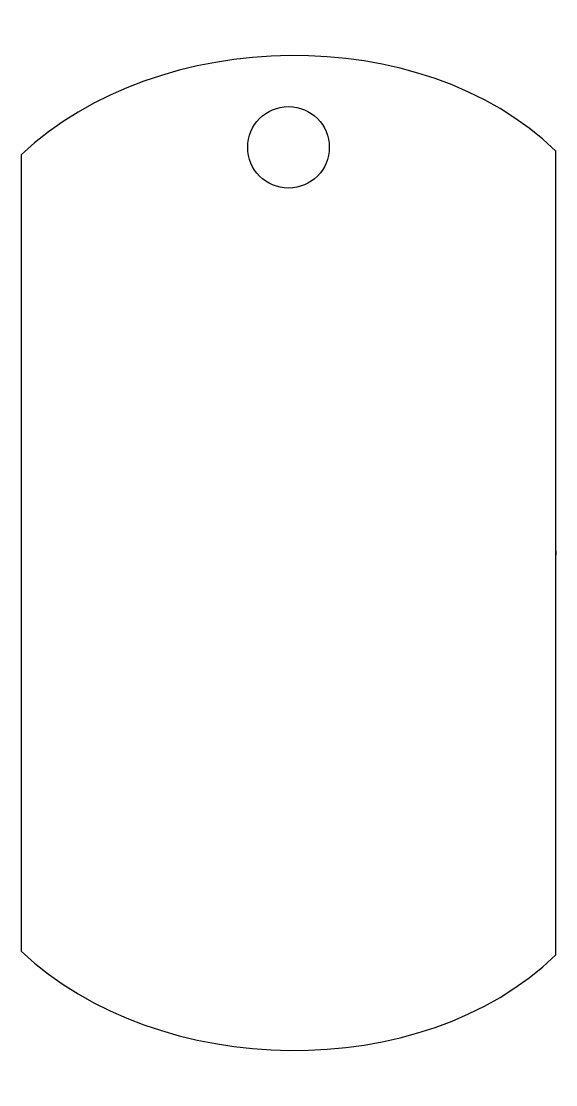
# Model space of a CAD drawing. Header units: centimetres. Extents: x -5.5 to 5.5, y -11 to 11.
import ezdxf

# ---------------------------------------------------------------- set-up
doc = ezdxf.new("R2010")
doc.units = ezdxf.units.CM
doc.header["$MEASUREMENT"] = 0
doc.layers.add('Camada 1', color=7, linetype='Continuous')

msp = doc.modelspace()

# ---------------------------------------------------------------- linework, layer by layer
at = {"layer": 'Camada 1'}
for points, knots in [([(5.51434, 0.04809), (5.51434, 0.04809), (5.51434, -8.30002), (5.51434, -8.30002), (5.51434, -8.30002), (2.75717, -10.98062), (-2.68057, -10.90402), (-5.51434, -8.22345), (-5.51434, -8.22345), (-5.51434, -8.22345), (-5.51434, -0.02851), (-5.51434, -0.02851), (-5.51434, -0.02851), (-5.51434, -0.02851), (-5.51434, 0.02851), (-5.51434, 0.02851), (-5.51434, 0.02851), (-5.51434, 0.02851), (-5.51434, 8.22345), (-5.51434, 8.22345), (-5.51434, 8.22345), (-2.68057, 10.90402), (2.75717, 10.98062), (5.51434, 8.30005), (5.51434, 8.30005), (5.51434, 8.30005), (5.51434, -0.04806), (5.51434, -0.04806), (5.51434, -0.04806), (5.51434, -0.04806), (5.51434, 0.04809), (5.51434, 0.04809)], [0, 0, 0, 0, 0.11111111, 0.11111111, 0.11111111, 0.11111111, 0.22222222, 0.22222222, 0.22222222, 0.22222222, 0.33333333, 0.33333333, 0.33333333, 0.33333333, 0.44444444, 0.44444444, 0.44444444, 0.44444444, 0.55555556, 0.55555556, 0.55555556, 0.55555556, 0.66666667, 0.66666667, 0.66666667, 0.66666667, 0.77777778, 0.77777778, 0.77777778, 0.77777778, 1, 1, 1, 1]), ([(0, 9.2191), (-0.46527, 9.2191), (-0.84246, 8.84194), (-0.84246, 8.37664), (-0.84246, 8.37664), (-0.84246, 7.91137), (-0.46527, 7.53418), (0, 7.53418), (0, 7.53418), (0.4653, 7.53418), (0.84246, 7.91137), (0.84246, 8.37664), (0.84246, 8.37664), (0.84246, 8.84191), (0.4653, 9.2191), (0, 9.2191)], [0, 0, 0, 0, 0.2, 0.2, 0.2, 0.2, 0.4, 0.4, 0.4, 0.4, 0.6, 0.6, 0.6, 0.6, 1, 1, 1, 1])]:
    msp.add_open_spline(points, degree=3, knots=knots, dxfattribs=at)

doc.saveas('drawing.dxf')
